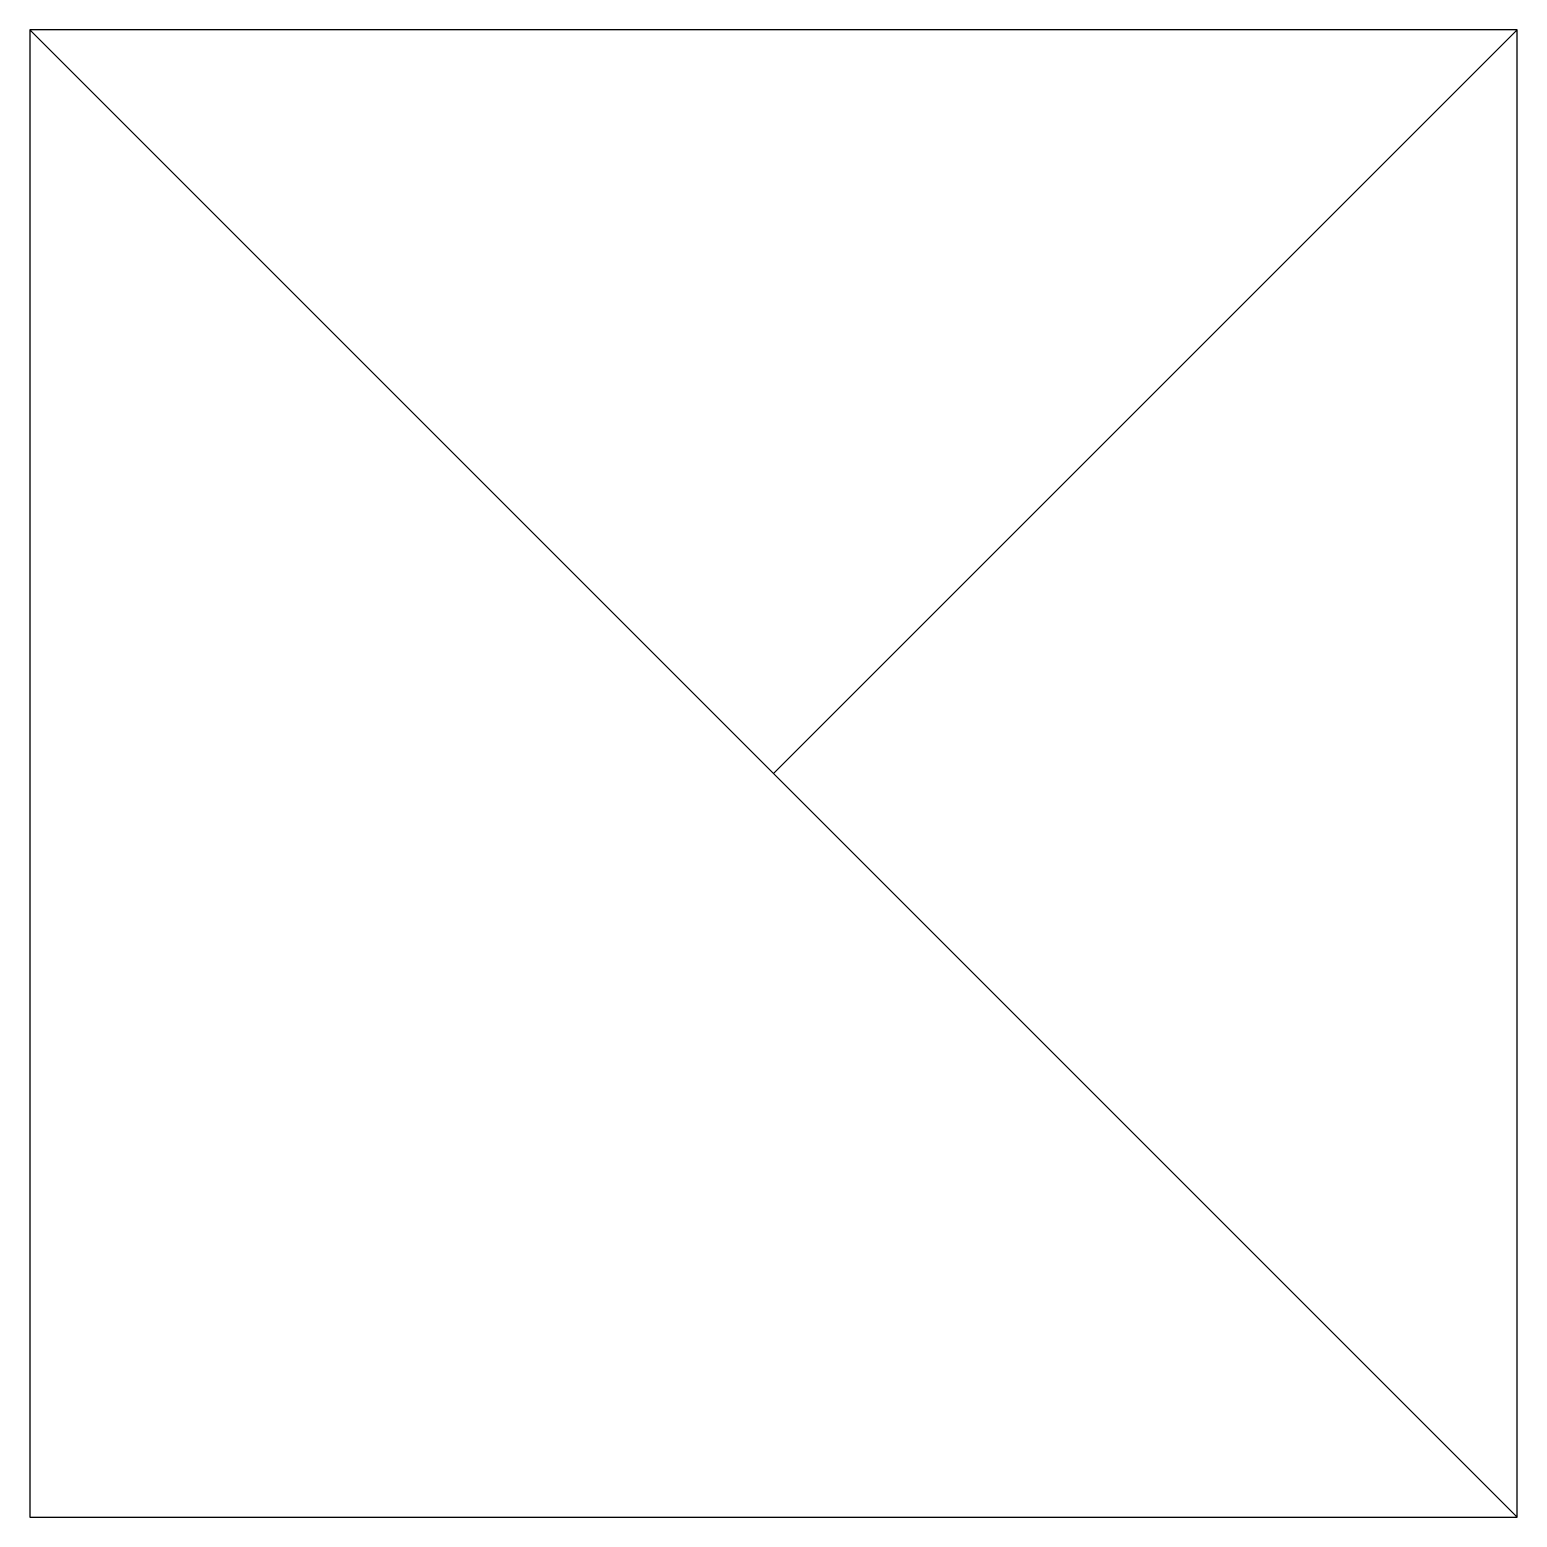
# Model space of a CAD drawing. Extents: x 2829.8 to 2853.8, y 909.7 to 933.7.
import ezdxf

# ---------------------------------------------------------------- set-up
doc = ezdxf.new("R2010")
doc.units = 0
doc.layers.add('EQ', color=7, linetype='CONTINUOUS')

msp = doc.modelspace()

# ---------------------------------------------------------------- linework, layer by layer
at = {"layer": 'EQ', "color": 0}
for p, q in [((2829.79, 933.675), (2853.79, 909.675)), ((2853.79, 933.675), (2841.79, 921.675))]:
    msp.add_line(p, q, dxfattribs=at)
msp.add_lwpolyline([(2829.79, 933.675), (2829.79, 909.675), (2853.79, 909.675), (2853.79, 933.675)], close=True, dxfattribs=at)

doc.saveas('drawing.dxf')
